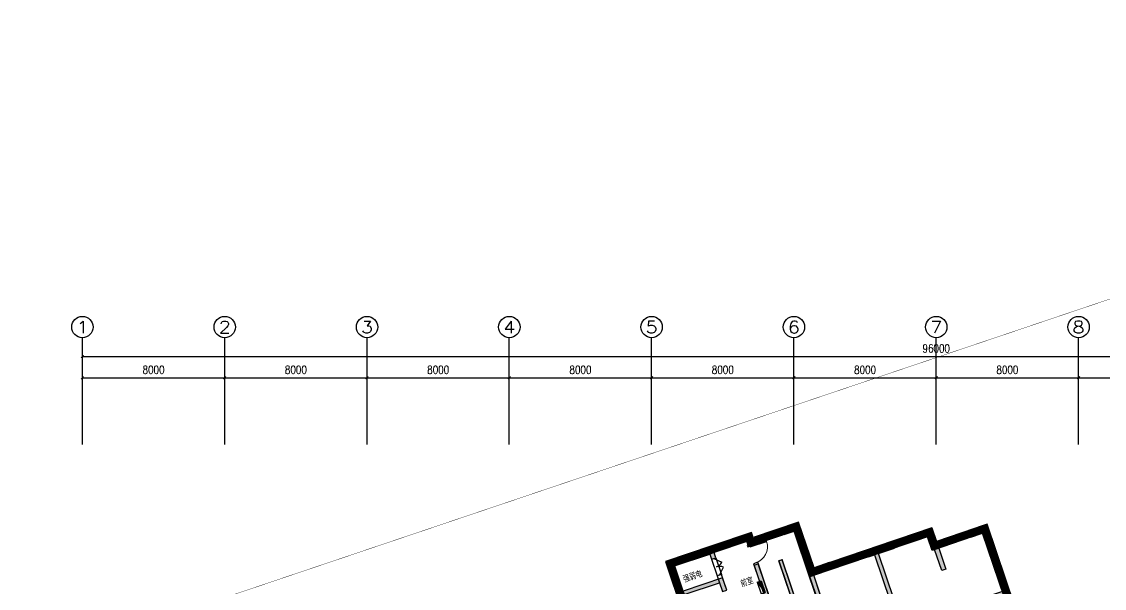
# Model space of a CAD drawing. Extents: x -1348811 to 123514, y -640545 to 749356.
# Drawn here: x -78057 to -17191, y 376438 to 408319 of the extents above; entities that cross this region are included whole.
import ezdxf
from ezdxf.enums import TextEntityAlignment as Align

# ---------------------------------------------------------------- set-up
doc = ezdxf.new("R2010")
doc.units = 0
doc.header["$LTSCALE"] = 10
doc.header["$MEASUREMENT"] = 0
doc.linetypes.add('DASHDOT', pattern=[25.4, 12.7, -6.35, 0, -6.35])
doc.layers.get('0').update_dxf_attribs({"linetype": 'CONTINUOUS'})
doc.layers.get('Defpoints').update_dxf_attribs({"linetype": 'CONTINUOUS'})
for name, color, linetype in [('AXIS', 3, 'CONTINUOUS'), ('AXIS_TEXT', 7, 'CONTINUOUS'), ('dxsqt', 1, 'CONTINUOUS'), ('JPS-X-TEXT', 1, 'CONTINUOUS'), ('JPS-XHS', 7, 'CONTINUOUS'), ('PUB_HATCH', 9, 'CONTINUOUS'), ('Q-200填充', 9, 'CONTINUOUS'), ('TEXT', 7, 'CONTINUOUS'), ('wall', 8, 'CONTINUOUS'), ('WINDOW', 4, 'CONTINUOUS'), ('控制线', 5, 'CONTINUOUS'), ('防火分区', 6, 'CONTINUOUS')]:
    doc.layers.add(name, color=color, linetype=linetype)
doc.layers.get('防火分区').off()
doc.styles.add('_TCH_AXIS', font='COMPLEX', dxfattribs={"bigfont": 'GBCBIG'})
doc.styles.add('COMPLEX', font='COMPLEX')
doc.styles.add('DIM_FONT', font='SIMPLEX', dxfattribs={"width": 0.8, "bigfont": 'HZTXT'})
doc.styles.add('TEXT', font='tjromans.shx', dxfattribs={"width": 0.8, "height": 400, "bigfont": 'tjhztxt.shx'})
doc.dimstyles.new('DIMN150', dxfattribs={"dimscale": 1.5, "dimtxt": 300, "dimasz": 100, "dimexe": 250, "dimexo": 300, "dimgap": 150, "dimtad": 1, "dimdec": 0, "dimzin": 0, "dimdsep": 46, "dimtxsty": 'DIM_FONT', "dimblk": 'ARCHTICK', "dimcen": 0.09, "dimclrt": 7, "dimazin": 2, "dimtfac": 1, "dimtdec": 0, "dimtix": 1, "dimtmove": 2, "dimatfit": 3, "dimfxl": 0, "dimtolj": 1, "dimtzin": 0, "dimarcsym": 0})

# ---------------------------------------------------------------- blocks, each defined once
blk = doc.blocks.new('_ArchTick')
at = {"color": 0, "linetype": 'ByBlock', "const_width": 0.4}
blk.add_lwpolyline([(-0.5, -0.5), (0.5, 0.5)], dxfattribs=at)
blk = doc.blocks.new('*D1557')
at = {"layer": 'AXIS', "color": 0, "lineweight": -2}
for p, q in [((0, 14025), (0, 18900)), ((96000, 14025), (96000, 18900)), ((0, 18525), (96000, 18525))]:
    blk.add_line(p, q, dxfattribs=at)
at = {"layer": 'Defpoints', "color": 0}
for p in [(96000, 18525), (0, 13575), (96000, 13575)]:
    blk.add_point(p, dxfattribs=at)
at = {"layer": 'AXIS', "color": 0, "lineweight": -2, "xscale": 150, "yscale": 150, "zscale": 150, "rotation": 180}
blk.add_blockref('_ArchTick', (0, 18525), dxfattribs=at)
at = {"layer": 'AXIS', "color": 0, "lineweight": -2, "xscale": 150, "yscale": 150, "zscale": 150}
blk.add_blockref('_ArchTick', (96000, 18525), dxfattribs=at)
at = {"layer": 'AXIS', "color": 7, "insert": (48000, 18975), "char_height": 450, "attachment_point": 5, "style": 'DIM_FONT'}
blk.add_mtext('\\A1;96000', dxfattribs=at)
blk = doc.blocks.new('*D1558')
at = {"layer": 'AXIS', "color": 0, "lineweight": -2}
for p, q in [((0, 14025), (0, 17700)), ((8000, 14025), (8000, 17700)), ((0, 17325), (8000, 17325))]:
    blk.add_line(p, q, dxfattribs=at)
at = {"layer": 'Defpoints', "color": 0}
for p in [(8000, 17325), (0, 13575), (8000, 13575)]:
    blk.add_point(p, dxfattribs=at)
at = {"layer": 'AXIS', "color": 0, "lineweight": -2, "xscale": 150, "yscale": 150, "zscale": 150, "rotation": 180}
blk.add_blockref('_ArchTick', (0, 17325), dxfattribs=at)
at = {"layer": 'AXIS', "color": 0, "lineweight": -2, "xscale": 150, "yscale": 150, "zscale": 150}
blk.add_blockref('_ArchTick', (8000, 17325), dxfattribs=at)
at = {"layer": 'AXIS', "color": 7, "insert": (4000, 17775), "char_height": 450, "attachment_point": 5, "style": 'DIM_FONT'}
blk.add_mtext('\\A1;8000', dxfattribs=at)
blk = doc.blocks.new('*D1559')
at = {"layer": 'AXIS', "color": 0, "lineweight": -2}
for p, q in [((8000, 14025), (8000, 17700)), ((16000, 14025), (16000, 17700)), ((8000, 17325), (16000, 17325))]:
    blk.add_line(p, q, dxfattribs=at)
at = {"layer": 'Defpoints', "color": 0}
for p in [(16000, 17325), (8000, 13575), (16000, 13575)]:
    blk.add_point(p, dxfattribs=at)
at = {"layer": 'AXIS', "color": 0, "lineweight": -2, "xscale": 150, "yscale": 150, "zscale": 150, "rotation": 180}
blk.add_blockref('_ArchTick', (8000, 17325), dxfattribs=at)
at = {"layer": 'AXIS', "color": 0, "lineweight": -2, "xscale": 150, "yscale": 150, "zscale": 150}
blk.add_blockref('_ArchTick', (16000, 17325), dxfattribs=at)
at = {"layer": 'AXIS', "color": 7, "insert": (12000, 17775), "char_height": 450, "attachment_point": 5, "style": 'DIM_FONT'}
blk.add_mtext('\\A1;8000', dxfattribs=at)
blk = doc.blocks.new('*D1560')
at = {"layer": 'AXIS', "color": 0, "lineweight": -2}
for p, q in [((16000, 14025), (16000, 17700)), ((24000, 14025), (24000, 17700)), ((16000, 17325), (24000, 17325))]:
    blk.add_line(p, q, dxfattribs=at)
at = {"layer": 'Defpoints', "color": 0}
for p in [(24000, 17325), (16000, 13575), (24000, 13575)]:
    blk.add_point(p, dxfattribs=at)
at = {"layer": 'AXIS', "color": 0, "lineweight": -2, "xscale": 150, "yscale": 150, "zscale": 150, "rotation": 180}
blk.add_blockref('_ArchTick', (16000, 17325), dxfattribs=at)
at = {"layer": 'AXIS', "color": 0, "lineweight": -2, "xscale": 150, "yscale": 150, "zscale": 150}
blk.add_blockref('_ArchTick', (24000, 17325), dxfattribs=at)
at = {"layer": 'AXIS', "color": 7, "insert": (20000, 17775), "char_height": 450, "attachment_point": 5, "style": 'DIM_FONT'}
blk.add_mtext('\\A1;8000', dxfattribs=at)
blk = doc.blocks.new('*D1561')
at = {"layer": 'AXIS', "color": 0, "lineweight": -2}
for p, q in [((24000, 14025), (24000, 17700)), ((32000, 14025), (32000, 17700)), ((24000, 17325), (32000, 17325))]:
    blk.add_line(p, q, dxfattribs=at)
at = {"layer": 'Defpoints', "color": 0}
for p in [(32000, 17325), (24000, 13575), (32000, 13575)]:
    blk.add_point(p, dxfattribs=at)
at = {"layer": 'AXIS', "color": 0, "lineweight": -2, "xscale": 150, "yscale": 150, "zscale": 150, "rotation": 180}
blk.add_blockref('_ArchTick', (24000, 17325), dxfattribs=at)
at = {"layer": 'AXIS', "color": 0, "lineweight": -2, "xscale": 150, "yscale": 150, "zscale": 150}
blk.add_blockref('_ArchTick', (32000, 17325), dxfattribs=at)
at = {"layer": 'AXIS', "color": 7, "insert": (28000, 17775), "char_height": 450, "attachment_point": 5, "style": 'DIM_FONT'}
blk.add_mtext('\\A1;8000', dxfattribs=at)
blk = doc.blocks.new('*D1562')
at = {"layer": 'AXIS', "color": 0, "lineweight": -2}
for p, q in [((32000, 14025), (32000, 17700)), ((40000, 14025), (40000, 17700)), ((32000, 17325), (40000, 17325))]:
    blk.add_line(p, q, dxfattribs=at)
at = {"layer": 'Defpoints', "color": 0}
for p in [(40000, 17325), (32000, 13575), (40000, 13575)]:
    blk.add_point(p, dxfattribs=at)
at = {"layer": 'AXIS', "color": 0, "lineweight": -2, "xscale": 150, "yscale": 150, "zscale": 150, "rotation": 180}
blk.add_blockref('_ArchTick', (32000, 17325), dxfattribs=at)
at = {"layer": 'AXIS', "color": 0, "lineweight": -2, "xscale": 150, "yscale": 150, "zscale": 150}
blk.add_blockref('_ArchTick', (40000, 17325), dxfattribs=at)
at = {"layer": 'AXIS', "color": 7, "insert": (36000, 17775), "char_height": 450, "attachment_point": 5, "style": 'DIM_FONT'}
blk.add_mtext('\\A1;8000', dxfattribs=at)
blk = doc.blocks.new('*D1563')
at = {"layer": 'AXIS', "color": 0, "lineweight": -2}
for p, q in [((40000, 14025), (40000, 17700)), ((48000, 14025), (48000, 17700)), ((40000, 17325), (48000, 17325))]:
    blk.add_line(p, q, dxfattribs=at)
at = {"layer": 'Defpoints', "color": 0}
for p in [(48000, 17325), (40000, 13575), (48000, 13575)]:
    blk.add_point(p, dxfattribs=at)
at = {"layer": 'AXIS', "color": 0, "lineweight": -2, "xscale": 150, "yscale": 150, "zscale": 150, "rotation": 180}
blk.add_blockref('_ArchTick', (40000, 17325), dxfattribs=at)
at = {"layer": 'AXIS', "color": 0, "lineweight": -2, "xscale": 150, "yscale": 150, "zscale": 150}
blk.add_blockref('_ArchTick', (48000, 17325), dxfattribs=at)
at = {"layer": 'AXIS', "color": 7, "insert": (44000, 17775), "char_height": 450, "attachment_point": 5, "style": 'DIM_FONT'}
blk.add_mtext('\\A1;8000', dxfattribs=at)
blk = doc.blocks.new('*D1564')
at = {"layer": 'AXIS', "color": 0, "lineweight": -2}
for p, q in [((48000, 14025), (48000, 17700)), ((56000, 14025), (56000, 17700)), ((48000, 17325), (56000, 17325))]:
    blk.add_line(p, q, dxfattribs=at)
at = {"layer": 'Defpoints', "color": 0}
for p in [(56000, 17325), (48000, 13575), (56000, 13575)]:
    blk.add_point(p, dxfattribs=at)
at = {"layer": 'AXIS', "color": 0, "lineweight": -2, "xscale": 150, "yscale": 150, "zscale": 150, "rotation": 180}
blk.add_blockref('_ArchTick', (48000, 17325), dxfattribs=at)
at = {"layer": 'AXIS', "color": 0, "lineweight": -2, "xscale": 150, "yscale": 150, "zscale": 150}
blk.add_blockref('_ArchTick', (56000, 17325), dxfattribs=at)
at = {"layer": 'AXIS', "color": 7, "insert": (52000, 17775), "char_height": 450, "attachment_point": 5, "style": 'DIM_FONT'}
blk.add_mtext('\\A1;8000', dxfattribs=at)
blk = doc.blocks.new('*D1565')
at = {"layer": 'AXIS', "color": 0, "lineweight": -2}
for p, q in [((56000, 14025), (56000, 17700)), ((64000, 14025), (64000, 17700)), ((56000, 17325), (64000, 17325))]:
    blk.add_line(p, q, dxfattribs=at)
at = {"layer": 'Defpoints', "color": 0}
for p in [(64000, 17325), (56000, 13575), (64000, 13575)]:
    blk.add_point(p, dxfattribs=at)
at = {"layer": 'AXIS', "color": 0, "lineweight": -2, "xscale": 150, "yscale": 150, "zscale": 150, "rotation": 180}
blk.add_blockref('_ArchTick', (56000, 17325), dxfattribs=at)
at = {"layer": 'AXIS', "color": 0, "lineweight": -2, "xscale": 150, "yscale": 150, "zscale": 150}
blk.add_blockref('_ArchTick', (64000, 17325), dxfattribs=at)
at = {"layer": 'AXIS', "color": 7, "insert": (60000, 17775), "char_height": 450, "attachment_point": 5, "style": 'DIM_FONT'}
blk.add_mtext('\\A1;8000', dxfattribs=at)
blk = doc.blocks.new('_AXISO')
blk.add_circle((0, 0), 0.5)
at = {"layer": 'AXIS_TEXT', "style": 'COMPLEX', "width": 1.041667}
blk.add_attdef('A', text='', height=0.56, dxfattribs=at).set_placement((-0.25, -0.28), (0.25, -0.28), align=Align.FIT)
blk = doc.blocks.new('D-JG--1F')
at = {"layer": 'PUB_HATCH'}
h = blk.add_hatch(color=256, dxfattribs=at)
h.paths.add_polyline_path([(21450, -10000), (19050, -10000), (19050, -10400), (18800, -10400), (18800, -9750), (21450, -9750)])
h.paths.add_polyline_path([(30950, -400), (30950, 300), (28200, 300), (28200, -2700), (27300, -2700), (27300, -3100), (28350, -3100), (28350, -4150), (30700, -4150), (30700, -4675), (30950, -4675), (30950, -3425), (30700, -3425), (30700, -3950), (28600, -3950), (28600, -1800), (30700, -1800), (30700, -2325), (30950, -2325), (30950, -1600), (28600, -1600), (28600, -100), (30700, -100), (30700, -400)])
h.paths.add_polyline_path([(35600, -7600), (35600, -7400), (34450, -7400), (34450, -7600), (32900, -7600), (32900, -7400), (34250, -7400), (34250, -7200), (35600, -7200), (35600, -5650), (35850, -5650), (35850, -7350), (37600, -7350), (37600, -7600)])
h.paths.add_polyline_path([(24750, -3100), (25100, -3100), (25100, -2700), (23550, -2700), (23550, -3100), (24500, -3100), (24500, -5850), (24750, -5850)])
h.paths.add_polyline_path([(39100, -2700), (39100, -3100), (39450, -3100), (39450, -5850), (39700, -5850), (39700, -3100), (40650, -3100), (40650, -2700)])
h.paths.add_polyline_path([(37650, -8850), (37650, -10000), (37400, -10000), (37400, -9100), (34750, -9100), (34750, -9500), (34500, -9500), (34500, -9100), (32900, -9100), (32900, -8850)])
h.paths.add_polyline_path([(42750, -7350), (46000, -7350), (46000, -8250), (45600, -8250), (45600, -7600), (43000, -7600), (43000, -8000), (42750, -8000)])
h.paths.add_polyline_path([(19800, -14100), (19050, -14100), (19050, -12850), (18800, -12850), (18800, -14500), (19800, -14500)])
h.paths.add_polyline_path([(22625, -14100), (23000, -14100), (23000, -14500), (21600, -14500), (21600, -14100), (22375, -14100), (22375, -12200), (22625, -12200)])
h.paths.add_polyline_path([(26800, -14500), (26200, -14500), (26200, -14100), (26550, -14100), (26550, -11900), (26800, -11900)])
h.paths.add_polyline_path([(22625, -11000), (22375, -11000), (22375, -8850), (22625, -8850)])
h.paths.add_polyline_path([(29100, -17100), (29100, -17500), (28100, -17500), (28100, -15750), (28500, -15750), (28500, -17100)])
h.paths.add_polyline_path([(32300, -17100), (31900, -17100), (31900, -15750), (31650, -15750), (31650, -17100), (30900, -17100), (30900, -17500), (32300, -17500)])
h.paths.add_polyline_path([(35800, -17500), (35100, -17500), (35100, -17100), (35400, -17100), (35400, -13350), (34500, -13350), (34500, -13100), (35800, -13100)])
h.paths.add_polyline_path([(28100, -14500), (28500, -14500), (28500, -13350), (30750, -13350), (30750, -13100), (28100, -13100)])
h.paths.add_polyline_path([(26800, -10000), (26800, -9100), (30800, -9100), (30800, -8850), (26550, -8850), (26550, -10000)])
h.paths.add_polyline_path([(28350, -5650), (28350, -7350), (26600, -7350), (26600, -7600), (28600, -7600), (28600, -6500), (30950, -6500), (30950, -6500), (30950, -5775), (30700, -5775), (30700, -6300), (28600, -6300), (28600, -5650)])
h.paths.add_polyline_path([(33100, -1500), (32850, -1500), (32850, -6400), (33100, -6400)])
h.paths.add_polyline_path([(35600, -400), (35600, -4300), (35850, -4300), (35850, -3100), (36900, -3100), (36900, -2700), (36000, -2700), (36000, 0), (35000, 0), (35000, -400)])
h.paths.add_polyline_path([(38000, -14100), (37650, -14100), (37650, -12200), (37400, -12200), (37400, -14500), (38000, -14500)])
h.paths.add_polyline_path([(41575, -8850), (41575, -11000), (41825, -11000), (41825, -8850)])
h.paths.add_polyline_path([(42600, -14100), (42600, -14500), (41200, -14500), (41200, -14100), (41575, -14100), (41575, -12200), (41825, -12200), (41825, -14100)])
h.paths.add_polyline_path([(45000, -14100), (45000, -12850), (45400, -12850), (45400, -14500), (44400, -14500), (44400, -14100)])
h.paths.add_polyline_path([(45600, -9150), (45600, -9600), (45000, -9600), (45000, -10000), (45000, -10000), (45000, -11450), (45400, -11450), (45400, -10000), (46000, -10000), (46000, -9150)])
h.paths.add_polyline_path([(45600, -3900), (45600, -5500), (46000, -5500), (46000, -3500), (44900, -3500), (44900, -3900)])
h.paths.add_polyline_path([(34250, -1700), (34250, -5860), (34450, -5860), (34450, -1700)])
h.paths.add_polyline_path([(34250, -1700), (34250, -5860), (34450, -5860), (34450, -1700)])
h.paths.add_polyline_path([(14550, -7350), (21450, -7350), (21450, -8000), (21200, -8000), (21200, -7600), (18125, -7600), (18125, -10000), (17875, -10000), (17875, -7600), (14800, -7600), (14800, -8000), (14550, -8000)])
h.paths.add_polyline_path([(14550, -10000), (16950, -10000), (16950, -10400), (17200, -10400), (17200, -9750), (14550, -9750)])
h.paths.add_polyline_path([(5050, -400), (5050, 300), (7800, 300), (7800, -2700), (8700, -2700), (8700, -3100), (7650, -3100), (7650, -4150), (5300, -4150), (5300, -4675), (5050, -4675), (5050, -3425), (5300, -3425), (5300, -3950), (7400, -3950), (7400, -1800), (5300, -1800), (5300, -2325), (5050, -2325), (5050, -1600), (7400, -1600), (7400, -100), (5300, -100), (5300, -400)])
h.paths.add_polyline_path([(400, -7600), (400, -7400), (1550, -7400), (1550, -7600), (3100, -7600), (3100, -7400), (1750, -7400), (1750, -7200), (400, -7200), (400, -5650), (150, -5650), (150, -7350), (-1600, -7350), (-1600, -7600)])
h.paths.add_polyline_path([(11250, -3100), (10900, -3100), (10900, -2700), (12450, -2700), (12450, -3100), (11500, -3100), (11500, -5850), (11250, -5850)])
h.paths.add_polyline_path([(-3100, -2700), (-3100, -3100), (-3450, -3100), (-3450, -5850), (-3700, -5850), (-3700, -3100), (-4650, -3100), (-4650, -2700)])
h.paths.add_polyline_path([(-1650, -8850), (-1650, -10000), (-1400, -10000), (-1400, -9100), (1250, -9100), (1250, -9500), (1500, -9500), (1500, -9100), (3100, -9100), (3100, -8850)])
h.paths.add_polyline_path([(-6750, -7350), (-10000, -7350), (-10000, -8250), (-9600, -8250), (-9600, -7600), (-7000, -7600), (-7000, -8000), (-6750, -8000)])
h.paths.add_polyline_path([(16200, -14100), (16950, -14100), (16950, -12850), (17200, -12850), (17200, -14500), (16200, -14500)])
h.paths.add_polyline_path([(13375, -14100), (13000, -14100), (13000, -14500), (14400, -14500), (14400, -14100), (13625, -14100), (13625, -12200), (13375, -12200)])
h.paths.add_polyline_path([(9200, -14500), (9800, -14500), (9800, -14100), (9450, -14100), (9450, -11900), (9200, -11900)])
h.paths.add_polyline_path([(13375, -11000), (13625, -11000), (13625, -8850), (13375, -8850)])
h.paths.add_polyline_path([(6900, -17100), (6900, -17500), (7900, -17500), (7900, -15750), (7500, -15750), (7500, -17100)])
h.paths.add_polyline_path([(3700, -17100), (4100, -17100), (4100, -15750), (4350, -15750), (4350, -17100), (5100, -17100), (5100, -17500), (3700, -17500)])
h.paths.add_polyline_path([(200, -17500), (900, -17500), (900, -17100), (600, -17100), (600, -13350), (1500, -13350), (1500, -13100), (200, -13100)])
h.paths.add_polyline_path([(7900, -14500), (7500, -14500), (7500, -13350), (5250, -13350), (5250, -13100), (7900, -13100)])
h.paths.add_polyline_path([(9200, -10000), (9200, -9100), (5200, -9100), (5200, -8850), (9450, -8850), (9450, -10000)])
h.paths.add_polyline_path([(7650, -5650), (7650, -7350), (9400, -7350), (9400, -7600), (7400, -7600), (7400, -6500), (5050, -6500), (5050, -6500), (5050, -5775), (5300, -5775), (5300, -6300), (7400, -6300), (7400, -5650)])
h.paths.add_polyline_path([(2900, -1500), (3150, -1500), (3150, -6400), (2900, -6400)])
h.paths.add_polyline_path([(400, -400), (400, -4300), (150, -4300), (150, -3100), (-900, -3100), (-900, -2700), (0, -2700), (0, 0), (1000, 0), (1000, -400)])
h.paths.add_polyline_path([(-2000, -14100), (-1650, -14100), (-1650, -12200), (-1400, -12200), (-1400, -14500), (-2000, -14500)])
h.paths.add_polyline_path([(-5575, -8850), (-5575, -11000), (-5825, -11000), (-5825, -8850)])
h.paths.add_polyline_path([(-6600, -14100), (-6600, -14500), (-5200, -14500), (-5200, -14100), (-5575, -14100), (-5575, -12200), (-5825, -12200), (-5825, -14100)])
h.paths.add_polyline_path([(-9000, -14100), (-9000, -12850), (-9400, -12850), (-9400, -14500), (-8400, -14500), (-8400, -14100)])
h.paths.add_polyline_path([(-9600, -9150), (-9600, -9600), (-9000, -9600), (-9000, -10000), (-9000, -10000), (-9000, -11450), (-9400, -11450), (-9400, -10000), (-10000, -10000), (-10000, -9150)])
h.paths.add_polyline_path([(-9600, -3900), (-9600, -5500), (-10000, -5500), (-10000, -3500), (-8900, -3500), (-8900, -3900)])
h.paths.add_polyline_path([(1750, -1700), (1750, -5860), (1550, -5860), (1550, -1700)])
h.paths.add_polyline_path([(1750, -1700), (1750, -5860), (1550, -5860), (1550, -1700)])
edge = h.paths.add_edge_path(flags=17)
edge.add_line((17875, -5500), (18125, -5500))
edge.add_line((18125, -5500), (18125, -3900))
edge.add_line((18125, -3900), (19300, -3900))
edge.add_line((19300, -3900), (19300, -3500))
edge.add_line((19300, -3500), (16700, -3500))
edge.add_line((16700, -3500), (16700, -3900))
edge.add_line((16700, -3900), (17875, -3900))
edge.add_line((17875, -3900), (17875, -5500))
edge.add_line((17875, -5500), (18125, -5500))
h.paths.add_polyline_path([(17875, -5500), (18125, -5500), (18125, -3900), (19300, -3900), (19300, -3500), (16700, -3500), (16700, -3900), (17875, -3900)], flags=17)
edge = h.paths.add_edge_path()
edge.add_line((21600, -3100), (22350, -3100))
edge.add_line((22350, -3100), (22350, -2700))
edge.add_line((22350, -2700), (21200, -2700))
edge.add_line((21200, -2700), (21200, -3500))
edge.add_line((21200, -3500), (20900, -3500))
edge.add_line((20900, -3500), (20900, -3900))
edge.add_line((20900, -3900), (21200, -3900))
edge.add_line((21200, -3900), (21200, -5150))
edge.add_line((21200, -5150), (21450, -5150))
edge.add_line((21450, -5150), (21450, -3900))
edge.add_line((21450, -3900), (21600, -3900))
edge.add_line((21600, -3900), (21600, -3100))
edge.add_line((42600, -3100), (41850, -3100))
edge.add_line((41850, -3100), (41850, -2700))
edge.add_line((41850, -2700), (43000, -2700))
edge.add_line((43000, -2700), (43000, -3500))
edge.add_line((43000, -3500), (43300, -3500))
edge.add_line((43300, -3500), (43300, -3900))
edge.add_line((43300, -3900), (43000, -3900))
edge.add_line((43000, -3900), (43000, -5150))
edge.add_line((43000, -5150), (42750, -5150))
edge.add_line((42750, -5150), (42750, -3900))
edge.add_line((42750, -3900), (42600, -3900))
edge.add_line((42600, -3900), (42600, -3100))
edge.add_line((14400, -3100), (13650, -3100))
edge.add_line((13650, -3100), (13650, -2700))
edge.add_line((13650, -2700), (14800, -2700))
edge.add_line((14800, -2700), (14800, -3500))
edge.add_line((14800, -3500), (15100, -3500))
edge.add_line((15100, -3500), (15100, -3900))
edge.add_line((15100, -3900), (14800, -3900))
edge.add_line((14800, -3900), (14800, -5150))
edge.add_line((14800, -5150), (14550, -5150))
edge.add_line((14550, -5150), (14550, -3900))
edge.add_line((14550, -3900), (14400, -3900))
edge.add_line((14400, -3900), (14400, -3100))
edge.add_line((-6600, -3100), (-5850, -3100))
edge.add_line((-5850, -3100), (-5850, -2700))
edge.add_line((-5850, -2700), (-7000, -2700))
edge.add_line((-7000, -2700), (-7000, -3500))
edge.add_line((-7000, -3500), (-7300, -3500))
edge.add_line((-7300, -3500), (-7300, -3900))
edge.add_line((-7300, -3900), (-7000, -3900))
edge.add_line((-7000, -3900), (-7000, -5150))
edge.add_line((-7000, -5150), (-6750, -5150))
edge.add_line((-6750, -5150), (-6750, -3900))
edge.add_line((-6750, -3900), (-6600, -3900))
edge.add_line((-6600, -3900), (-6600, -3100))
for points in [[(1750, -1700), (1550, -1700), (1550, -5860), (1750, -5860)], [(34450, -1700), (34250, -1700), (34250, -5860), (34450, -5860)], [(-5850, -3100), (-5850, -2700), (-7000, -2700), (-7000, -3500), (-7300, -3500), (-7300, -3900), (-7000, -3900), (-7000, -5150), (-6750, -5150), (-6750, -3900), (-6600, -3900), (-6600, -3100)], [(14400, -3900), (14550, -3900), (14550, -5150), (14800, -5150), (14800, -3900), (15100, -3900), (15100, -3500), (14800, -3500), (14800, -2700), (13650, -2700), (13650, -3100), (14400, -3100)], [(22350, -3100), (22350, -2700), (21200, -2700), (21200, -3500), (20900, -3500), (20900, -3900), (21200, -3900), (21200, -5150), (21450, -5150), (21450, -3900), (21600, -3900), (21600, -3100)], [(42600, -3900), (42750, -3900), (42750, -5150), (43000, -5150), (43000, -3900), (43300, -3900), (43300, -3500), (43000, -3500), (43000, -2700), (41850, -2700), (41850, -3100), (42600, -3100)]]:
    blk.add_hatch(color=256, dxfattribs=at).paths.add_polyline_path(points)
at = {"layer": 'dxsqt'}
for points in [[(400, -400), (400, -4300), (150, -4300), (150, -3100), (-900, -3100), (-900, -2700), (0, -2700), (0, 0), (1000, 0), (1000, -400), (400, -400)], [(5050, -400), (5050, 300), (7800, 300), (7800, -2700), (8700, -2700), (8700, -3100), (7650, -3100), (7650, -4150), (5300, -4150), (5300, -4675), (5050, -4675), (5050, -3425), (5300, -3425), (5300, -3950), (7400, -3950), (7400, -1800), (5300, -1800), (5300, -2325), (5050, -2325), (5050, -1600), (7400, -1600), (7400, -100), (5300, -100), (5300, -400), (5050, -400)], [(30950, -400), (30950, 300), (28200, 300), (28200, -2700), (27300, -2700), (27300, -3100), (28350, -3100), (28350, -4150), (30700, -4150), (30700, -4675), (30950, -4675), (30950, -3425), (30700, -3425), (30700, -3950), (28600, -3950), (28600, -1800), (30700, -1800), (30700, -2325), (30950, -2325), (30950, -1600), (28600, -1600), (28600, -100), (30700, -100), (30700, -400), (30950, -400)], [(35600, -400), (35600, -4300), (35850, -4300), (35850, -3100), (36900, -3100), (36900, -2700), (36000, -2700), (36000, 0), (35000, 0), (35000, -400), (35600, -400)], [(-6600, -3100), (-5850, -3100), (-5850, -2700), (-7000, -2700), (-7000, -3500), (-7300, -3500), (-7300, -3900), (-7000, -3900), (-7000, -5150), (-6750, -5150), (-6750, -3900), (-6600, -3900), (-6600, -3100)], [(-3100, -2700), (-3100, -3100), (-3450, -3100), (-3450, -5850), (-3700, -5850), (-3700, -3100), (-4650, -3100), (-4650, -2700), (-3100, -2700)], [(11250, -3100), (10900, -3100), (10900, -2700), (12450, -2700), (12450, -3100), (11500, -3100), (11500, -5850), (11250, -5850), (11250, -3100)], [(14400, -3100), (13650, -3100), (13650, -2700), (14800, -2700), (14800, -3500), (15100, -3500), (15100, -3900), (14800, -3900), (14800, -5150), (14550, -5150), (14550, -3900), (14400, -3900), (14400, -3100)], [(21600, -3100), (22350, -3100), (22350, -2700), (21200, -2700), (21200, -3500), (20900, -3500), (20900, -3900), (21200, -3900), (21200, -5150), (21450, -5150), (21450, -3900), (21600, -3900), (21600, -3100)], [(24750, -3100), (25100, -3100), (25100, -2700), (23550, -2700), (23550, -3100), (24500, -3100), (24500, -5850), (24750, -5850), (24750, -3100)], [(39100, -2700), (39100, -3100), (39450, -3100), (39450, -5850), (39700, -5850), (39700, -3100), (40650, -3100), (40650, -2700), (39100, -2700)], [(42600, -3100), (41850, -3100), (41850, -2700), (43000, -2700), (43000, -3500), (43300, -3500), (43300, -3900), (43000, -3900), (43000, -5150), (42750, -5150), (42750, -3900), (42600, -3900), (42600, -3100)], [(-9600, -3900), (-9600, -5500), (-10000, -5500), (-10000, -3500), (-8900, -3500), (-8900, -3900), (-9600, -3900)], [(17875, -5500), (18125, -5500), (18125, -3900), (19300, -3900), (19300, -3500), (16700, -3500), (16700, -3900), (17875, -3900), (17875, -5500), (18125, -5500)], [(45600, -3900), (45600, -5500), (46000, -5500), (46000, -3500), (44900, -3500), (44900, -3900), (45600, -3900)], [(7650, -5650), (7650, -7350), (9400, -7350), (9400, -7600), (7400, -7600), (7400, -6500), (5050, -6500), (5050, -6500), (5050, -6500), (5050, -5775), (5300, -5775), (5300, -6300), (7400, -6300), (7400, -5650), (7650, -5650)], [(28350, -5650), (28350, -7350), (26600, -7350), (26600, -7600), (28600, -7600), (28600, -6500), (30950, -6500), (30950, -6500), (30950, -6500), (30950, -5775), (30700, -5775), (30700, -6300), (28600, -6300), (28600, -5650), (28350, -5650)], [(-6750, -7350), (-10000, -7350), (-10000, -8250), (-9600, -8250), (-9600, -7600), (-7000, -7600), (-7000, -8000), (-6750, -8000), (-6750, -7350)], [(14550, -7350), (21450, -7350), (21450, -8000), (21200, -8000), (21200, -7600), (18125, -7600), (18125, -10000), (17875, -10000), (17875, -7600), (14800, -7600), (14800, -8000), (14550, -8000), (14550, -7350)], [(42750, -7350), (46000, -7350), (46000, -8250), (45600, -8250), (45600, -7600), (43000, -7600), (43000, -8000), (42750, -8000), (42750, -7350)], [(-1650, -8850), (-1650, -10000), (-1400, -10000), (-1400, -9100), (1250, -9100), (1250, -9500), (1500, -9500), (1500, -9100), (3100, -9100), (3100, -8850), (-1650, -8850)], [(37650, -8850), (37650, -10000), (37400, -10000), (37400, -9100), (34750, -9100), (34750, -9500), (34500, -9500), (34500, -9100), (32900, -9100), (32900, -8850), (37650, -8850)], [(-9600, -9150), (-9600, -9600), (-9000, -9600), (-9000, -10000), (-9000, -10000), (-9000, -11450), (-9400, -11450), (-9400, -10000), (-10000, -10000), (-10000, -9150), (-9600, -9150)], [(45600, -9150), (45600, -9600), (45000, -9600), (45000, -10000), (45000, -10000), (45000, -11450), (45400, -11450), (45400, -10000), (46000, -10000), (46000, -9150), (45600, -9150)], [(9200, -14500), (9800, -14500), (9800, -14100), (9450, -14100), (9450, -11900), (9200, -11900), (9200, -14500)], [(26800, -14500), (26200, -14500), (26200, -14100), (26550, -14100), (26550, -11900), (26800, -11900), (26800, -14500)], [(-6600, -14100), (-6600, -14500), (-5200, -14500), (-5200, -14100), (-5575, -14100), (-5575, -12200), (-5825, -12200), (-5825, -14100), (-6600, -14100)], [(13375, -14100), (13000, -14100), (13000, -14500), (14400, -14500), (14400, -14100), (13625, -14100), (13625, -12200), (13375, -12200), (13375, -14100)], [(22625, -14100), (23000, -14100), (23000, -14500), (21600, -14500), (21600, -14100), (22375, -14100), (22375, -12200), (22625, -12200), (22625, -14100)], [(42600, -14100), (42600, -14500), (41200, -14500), (41200, -14100), (41575, -14100), (41575, -12200), (41825, -12200), (41825, -14100), (42600, -14100)], [(-9000, -14100), (-9000, -12850), (-9400, -12850), (-9400, -14500), (-8400, -14500), (-8400, -14100), (-9000, -14100)], [(200, -17500), (900, -17500), (900, -17100), (600, -17100), (600, -13350), (1500, -13350), (1500, -13100), (200, -13100), (200, -17500)], [(7900, -14500), (7500, -14500), (7500, -13350), (5250, -13350), (5250, -13100), (7900, -13100), (7900, -14500)], [(16200, -14100), (16950, -14100), (16950, -12850), (17200, -12850), (17200, -14500), (16200, -14500), (16200, -14100)], [(19800, -14100), (19050, -14100), (19050, -12850), (18800, -12850), (18800, -14500), (19800, -14500), (19800, -14100)], [(28100, -14500), (28500, -14500), (28500, -13350), (30750, -13350), (30750, -13100), (28100, -13100), (28100, -14500)], [(35800, -17500), (35100, -17500), (35100, -17100), (35400, -17100), (35400, -13350), (34500, -13350), (34500, -13100), (35800, -13100), (35800, -17500)], [(45000, -14100), (45000, -12850), (45400, -12850), (45400, -14500), (44400, -14500), (44400, -14100), (45000, -14100)], [(3700, -17100), (4100, -17100), (4100, -15750), (4350, -15750), (4350, -17100), (5100, -17100), (5100, -17500), (3700, -17500), (3700, -17100)], [(6900, -17100), (6900, -17500), (7900, -17500), (7900, -15750), (7500, -15750), (7500, -17100), (6900, -17100)], [(29100, -17100), (29100, -17500), (28100, -17500), (28100, -15750), (28500, -15750), (28500, -17100), (29100, -17100)], [(32300, -17100), (31900, -17100), (31900, -15750), (31650, -15750), (31650, -17100), (30900, -17100), (30900, -17500), (32300, -17500), (32300, -17100)]]:
    blk.add_lwpolyline(points, dxfattribs=at)
for points in [[(1750, -1700), (1750, -5860), (1550, -5860), (1550, -1700)], [(1750, -1700), (1750, -5860), (1550, -5860), (1550, -1700)], [(2900, -1500), (3150, -1500), (3150, -6400), (2900, -6400)], [(33100, -1500), (32850, -1500), (32850, -6400), (33100, -6400)], [(34250, -1700), (34250, -5860), (34450, -5860), (34450, -1700)], [(34250, -1700), (34250, -5860), (34450, -5860), (34450, -1700)], [(400, -7600), (400, -7400), (1550, -7400), (1550, -7600), (3100, -7600), (3100, -7400), (1750, -7400), (1750, -7200), (400, -7200), (400, -5650), (150, -5650), (150, -7350), (-1600, -7350), (-1600, -7600)], [(35600, -7600), (35600, -7400), (34450, -7400), (34450, -7600), (32900, -7600), (32900, -7400), (34250, -7400), (34250, -7200), (35600, -7200), (35600, -5650), (35850, -5650), (35850, -7350), (37600, -7350), (37600, -7600)], [(-5575, -8850), (-5575, -11000), (-5825, -11000), (-5825, -8850)], [(9200, -10000), (9200, -9100), (5200, -9100), (5200, -8850), (9450, -8850), (9450, -10000)], [(13375, -11000), (13625, -11000), (13625, -8850), (13375, -8850)], [(22625, -11000), (22375, -11000), (22375, -8850), (22625, -8850)], [(26800, -10000), (26800, -9100), (30800, -9100), (30800, -8850), (26550, -8850), (26550, -10000)], [(41575, -8850), (41575, -11000), (41825, -11000), (41825, -8850)], [(14550, -10000), (16950, -10000), (16950, -10400), (17200, -10400), (17200, -9750), (14550, -9750)], [(21450, -10000), (19050, -10000), (19050, -10400), (18800, -10400), (18800, -9750), (21450, -9750)], [(-2000, -14100), (-1650, -14100), (-1650, -12200), (-1400, -12200), (-1400, -14500), (-2000, -14500)], [(38000, -14100), (37650, -14100), (37650, -12200), (37400, -12200), (37400, -14500), (38000, -14500)]]:
    blk.add_lwpolyline(points, close=True, dxfattribs=at)
blk = doc.blocks.new('DXHS')
at = {"layer": 'JPS-XHS'}
blk.add_hatch(color=256, dxfattribs=at).paths.add_polyline_path([(-350, 240), (-350, 0), (350, 0)])
at = {"layer": 'JPS-XHS', "linetype": 'Continuous'}
for p, q in [((-350, 240), (-350, 0)), ((-350, 240), (350, 240)), ((-350, 0), (350, 0)), ((350, 240), (350, 0))]:
    blk.add_line(p, q, dxfattribs=at)
at = {"layer": 'JPS-XHS'}
blk.add_line((-350, 240), (350, 0), dxfattribs=at)
blk = doc.blocks.new('A$C154042D1')
at = {"layer": 'JPS-XHS'}
for p, rotation in [((13000, -2800), 270), ((13000, -4050), 270), ((44850, -7400), 180)]:
    blk.add_blockref('DXHS', p, dxfattribs=dict(at, rotation=rotation))
at = {"layer": 'JPS-XHS', "xscale": -1}
for p, rotation in [((42800, -2800), 90), ((42800, -4050), 90), ((10950, -7400), 180)]:
    blk.add_blockref('DXHS', p, dxfattribs=dict(at, rotation=rotation))
blk = doc.blocks.new('$DorLib2D$00000116')
at = {"color": 0}
for p, q in [((-0.5, 0), (-0.146, 0.354)), ((0.5, 0), (0.146, 0.354))]:
    blk.add_line(p, q, dxfattribs=at)
for centre, start, end in [((-0.5, 0), 0, 45), ((0.5, 0), 135, 180)]:
    blk.add_arc(centre, 0.5, start, end, dxfattribs=at)
blk = doc.blocks.new('$DorLib2D$00000001')
for p, q in [((0.45, 0.975), (0.5, 0.975)), ((0.45, 0), (0.45, 0.975)), ((0.5, 0), (0.5, 0.975)), ((0.5, 0), (0.45, 0))]:
    blk.add_line(p, q)
at = {"lineweight": 13}
blk.add_arc((0.475, 0), 0.975, 91.46928, 180, dxfattribs=at)
blk = doc.blocks.new('zzzz')
at = {"layer": 'PUB_HATCH', "const_width": 400}
blk.add_lwpolyline([(15380, 13002), (13580, 12394), (13484, 12679), (11447, 11991)], dxfattribs=at)
at = {"layer": 'Q-200填充', "const_width": 400}
blk.add_lwpolyline([(28684, 7361), (26733, 13140), (23890, 12181), (23634, 12939), (17002, 10700), (16138, 13258), (13580, 12394), (13484, 12679), (9031, 11175), (9991, 8333)], dxfattribs=at)
at = {"layer": 'wall'}
for p, q in [((13612, 12300), (13375, 12220)), ((13375, 12220), (13407, 12125)), ((13407, 12125), (13644, 12205)), ((13644, 12205), (13612, 12300)), ((11511, 11802), (11274, 11722)), ((11274, 11722), (11370, 11437)), ((11607, 11517), (11511, 11802)), ((11370, 11437), (11607, 11517)), ((13964, 11257), (13727, 11177)), ((13727, 11177), (15646, 5493)), ((15883, 5573), (13964, 11257)), ((15150, 11341), (15339, 11405)), ((16480, 7400), (15150, 11341)), ((16670, 7463), (15339, 11405)), ((11927, 10570), (11690, 10490)), ((11690, 10490), (11786, 10206)), ((12023, 10285), (11927, 10570)), ((16876, 10446), (17113, 10526)), ((18188, 6562), (16876, 10446)), ((18489, 6452), (17113, 10526)), ((11786, 10206), (11986, 9613)), ((12223, 9693), (12023, 10286))]:
    blk.add_line(p, q, dxfattribs=at)
for points in [[(28937, 7235), (26858, 13394), (24016, 12434), (23760, 13192), (17128, 10953), (16264, 13511), (13706, 12648), (13610, 12932), (8778, 11301), (9737, 8459)], [(28430, 7486), (26607, 12887), (23765, 11927), (23509, 12685), (16876, 10446), (16013, 13005), (13455, 12141), (13359, 12425), (9285, 11050), (10244, 8208)], [(15316, 13192), (13706, 12648), (13610, 12932), (11383, 12181)], [(15444, 12813), (13455, 12141), (13359, 12425), (11511, 11802)]]:
    blk.add_lwpolyline(points, dxfattribs=at)
at = {"layer": 'WINDOW'}
for p, q in [((11370, 11437), (11690, 10490)), ((11607, 11517), (11927, 10570))]:
    blk.add_line(p, q, dxfattribs=at)
at = {"layer": 'JPS-X-TEXT', "rotation": 18.65275007800746}
blk.add_blockref('A$C154042D1', (-27178, -1153), dxfattribs=at)
at = {"layer": 'PUB_HATCH', "rotation": 18.65275007800746}
blk.add_blockref('D-JG--1F', (-17845, 1997), dxfattribs=at)
at = {"layer": 'WINDOW', "yscale": -1000}
for name, p, xscale, zscale, rotation in [('$DorLib2D$00000001', (13686, 11691), 1000, 1000, 108.6527500774867), ('$DorLib2D$00000116', (11649, 11004), -1000, -1000, 108.6527500774654)]:
    blk.add_blockref(name, p, dxfattribs=dict(at, xscale=xscale, zscale=zscale, rotation=rotation))
at = {"layer": 'TEXT', "style": 'TEXT', "width": 0.8}
for s, p in [('强弱电', (9850, 10105)), ('前室', (13077, 9849))]:
    blk.add_text(s, height=350, rotation=18.65275, dxfattribs=at).set_placement(p)
blk = doc.blocks.new('zzzzz')
at = {"layer": 'AXIS'}
for p, q in [((0, 13574.9), (0, 19574.9)), ((8000, 13574.9), (8000, 19574.9)), ((16000, 13574.9), (16000, 19574.9)), ((24000, 13574.9), (24000, 19574.9)), ((32000, 13574.9), (32000, 19574.9)), ((40000, 13574.9), (40000, 19574.9)), ((48000, 13574.9), (48000, 19574.9)), ((56000, 13574.9), (56000, 19574.9))]:
    blk.add_line(p, q, dxfattribs=at)
ref = blk.add_blockref('_AXISO', (0, 20174.9), dxfattribs=dict(at, xscale=1200, yscale=1200, zscale=1200))
ref.add_attrib('A', '1', dxfattribs={"layer": 'AXIS_TEXT', "height": 678.8, "style": '_TCH_AXIS', "width": 2.333333}).set_placement((-339.4, 19835.5), (339.4, 19835.5), align=Align.FIT)
ref = blk.add_blockref('_AXISO', (8000, 20174.9), dxfattribs=dict(at, xscale=1200, yscale=1200, zscale=1200))
ref.add_attrib('A', '2', dxfattribs={"layer": 'AXIS_TEXT', "height": 678.8, "style": '_TCH_AXIS', "width": 1.5}).set_placement((7660.6, 19835.5), (8339.4, 19835.5), align=Align.FIT)
ref = blk.add_blockref('_AXISO', (16000, 20174.9), dxfattribs=dict(at, xscale=1200, yscale=1200, zscale=1200))
ref.add_attrib('A', '3', dxfattribs={"layer": 'AXIS_TEXT', "height": 678.8, "style": '_TCH_AXIS', "width": 1.5}).set_placement((15660.6, 19835.5), (16339.4, 19835.5), align=Align.FIT)
ref = blk.add_blockref('_AXISO', (24000, 20174.9), dxfattribs=dict(at, xscale=1200, yscale=1200, zscale=1200))
ref.add_attrib('A', '4', dxfattribs={"layer": 'AXIS_TEXT', "height": 678.8, "style": '_TCH_AXIS', "width": 1.3125}).set_placement((23660.6, 19835.5), (24339.4, 19835.5), align=Align.FIT)
ref = blk.add_blockref('_AXISO', (32000, 20174.9), dxfattribs=dict(at, xscale=1200, yscale=1200, zscale=1200))
ref.add_attrib('A', '5', dxfattribs={"layer": 'AXIS_TEXT', "height": 678.8, "style": '_TCH_AXIS', "width": 1.5}).set_placement((31660.6, 19835.5), (32339.4, 19835.5), align=Align.FIT)
ref = blk.add_blockref('_AXISO', (40000, 20174.9), dxfattribs=dict(at, xscale=1200, yscale=1200, zscale=1200))
ref.add_attrib('A', '6', dxfattribs={"layer": 'AXIS_TEXT', "height": 678.8, "style": '_TCH_AXIS', "width": 1.5}).set_placement((39660.6, 19835.5), (40339.4, 19835.5), align=Align.FIT)
ref = blk.add_blockref('_AXISO', (48000, 20174.9), dxfattribs=dict(at, xscale=1200, yscale=1200, zscale=1200))
ref.add_attrib('A', '7', dxfattribs={"layer": 'AXIS_TEXT', "height": 678.8, "style": '_TCH_AXIS', "width": 1.5}).set_placement((47660.6, 19835.5), (48339.4, 19835.5), align=Align.FIT)
ref = blk.add_blockref('_AXISO', (56000, 20174.9), dxfattribs=dict(at, xscale=1200, yscale=1200, zscale=1200))
ref.add_attrib('A', '8', dxfattribs={"layer": 'AXIS_TEXT', "height": 678.8, "style": '_TCH_AXIS', "width": 1.5}).set_placement((55660.6, 19835.5), (56339.4, 19835.5), align=Align.FIT)
for p1, p2, distance, picture, middle in [((0, 13574.9), (96000, 13574.9), 4950, '*D1557', (48000, 18974.9)), ((0, 13574.9), (8000, 13574.9), 3750, '*D1558', (4000, 17774.9)), ((8000, 13574.9), (16000, 13574.9), 3750, '*D1559', (12000, 17774.9)), ((16000, 13574.9), (24000, 13574.9), 3750, '*D1560', (20000, 17774.9)), ((24000, 13574.9), (32000, 13574.9), 3750, '*D1561', (28000, 17774.9)), ((32000, 13574.9), (40000, 13574.9), 3750, '*D1562', (36000, 17774.9)), ((40000, 13574.9), (48000, 13574.9), 3750, '*D1563', (44000, 17774.9)), ((48000, 13574.9), (56000, 13574.9), 3750, '*D1564', (52000, 17774.9)), ((56000, 13574.9), (64000, 13574.9), 3750, '*D1565', (60000, 17774.9))]:
    dim = blk.add_aligned_dim(p1=p1, p2=p2, distance=distance, dimstyle='DIMN150', dxfattribs=at)
    dim.commit()
    dim.dimension.update_dxf_attribs({"geometry": picture, "text_midpoint": middle})

msp = doc.modelspace()

# ---------------------------------------------------------------- linework, layer by layer
at = {"layer": '控制线', "color": 1, "linetype": 'DASHDOT', "ltscale": 0.1, "const_width": 20}
msp.add_lwpolyline([(-77078.8, 372393.9), (29313.2, 408307.8), (35388.1, 403830.8), (34740.9, 147999.2), (25565.6, 138857.3), (-77339.2, 138972.2)], close=True, dxfattribs=at)

# ---------------------------------------------------------------- block references
at = {"layer": 'AXIS'}
msp.add_blockref('zzzzz', (-74640.8, 370960.1), dxfattribs=at)
at = {"layer": '防火分区'}
msp.add_blockref('zzzz', (-50640.8, 366647.8), dxfattribs=at)

doc.saveas('drawing.dxf')
